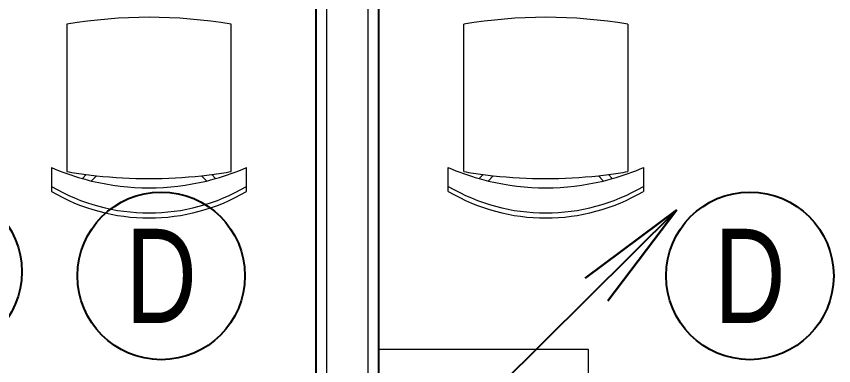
# Model space of a CAD drawing. Header units: millimetres. Extents: x 2377 to 264466, y -28213 to 61616.
# Drawn here: x 29051 to 31003, y 16924 to 17757 of the extents above; entities that cross this region are included whole.
import ezdxf
from ezdxf.enums import TextEntityAlignment as Align

# ---------------------------------------------------------------- set-up
doc = ezdxf.new("R2010")
doc.units = ezdxf.units.MM
doc.linetypes.add('ACAD_ISO04W100', pattern=[30.5, 24, -3, 0.5, -3])
doc.layers.get('0').update_dxf_attribs({"color": 8})
for name, color, linetype, lineweight in [('01_Plná_0_18mm_čierna', 8, 'Continuous', 9), ('Common Edges', 8, 'Continuous', 20), ('Furniture', 8, 'Continuous', 9), ('Walls', 8, 'Continuous', 25), ('ZTI- PRÍVOD STUDENEJ VODY', 5, 'ACAD_ISO04W100', 50)]:
    doc.layers.add(name, color=color, linetype=linetype, lineweight=lineweight)
doc.layers.add('ZT_SMER STUPANIA', color=4, linetype='Continuous')
doc.layers.add('ZTI_T_ZARPR', color=4, linetype='Continuous')
doc.styles.add('HRUBE', font='arial.ttf', dxfattribs={"width": 0.75})

# ---------------------------------------------------------------- blocks, each defined once
blk = doc.blocks.new('CS_Stolicka - Klasická-1790388-2NP _PRAC_')
at = {"layer": 'Furniture'}
for p, q in [((-234.2, 180.7), (-234.2, 123.8)), ((231.7, 123.8), (231.7, 180.7)), ((-160, 150.2), (-151.1, 140.3)), ((-126.9, 143.1), (-138.3, 155.8)), ((135.9, 155.8), (124.5, 143.1)), ((148.7, 140.3), (157.6, 150.2)), ((-197.2, 133.4), (-197.2, -218.1)), ((194.8, -218.1), (194.8, 133.4))]:
    blk.add_line(p, q, dxfattribs=at)
for centre, radius, start, end in [((-1.2, -215.8), 459.8, 59.5587, 120.4413), ((-1.2, -227.8), 459.8, 59.5587, 120.4413), ((-1.2, -414.2), 586.3, 76.4774, 103.5226), ((-1.2, -414.2), 586.3, 105.7144, 113.4154), ((-1.2, -1019.2), 1169.1, 97.3668, 99.6511), ((-1.2, -414.2), 586.3, 103.5226, 105.7144), ((-1.2, -1019.2), 1169.1, 96.1724, 97.3668), ((-1.2, -1019.2), 1169.1, 83.8276, 96.1724), ((-1.2, -1019.2), 1169.1, 82.6332, 83.8276), ((-1.2, -414.2), 586.3, 74.2856, 76.4774), ((-1.2, -1019.2), 1169.1, 80.3489, 82.6332), ((-1.2, -414.2), 586.3, 66.5846, 74.2856), ((-1.2, 933.1), 1167.9, 260.3384, 279.6616)]:
    blk.add_arc(centre, radius, start, end, dxfattribs=at)
blk = doc.blocks.new('CS_Stolicka - Klasická-4868357-2NP _PRAC_')
at = {"layer": 'Furniture'}
for p, q in [((-197.2, -133.4), (-197.2, 218.1)), ((194.8, 218.1), (194.8, -133.4)), ((-234.2, -180.7), (-234.2, -123.8)), ((231.7, -123.8), (231.7, -180.7)), ((-160, -150.2), (-151.1, -140.3)), ((-126.9, -143.1), (-138.3, -155.8)), ((135.9, -155.8), (124.5, -143.1)), ((148.7, -140.3), (157.6, -150.2))]:
    blk.add_line(p, q, dxfattribs=at)
for centre, radius, start, end in [((-1.2, -933.1), 1167.9, 80.3384, 99.6616), ((-1.2, 414.2), 586.3, 246.5846, 254.2856), ((-1.2, 1019.2), 1169.1, 260.3489, 262.6332), ((-1.2, 1019.2), 1169.1, 277.3668, 279.6511), ((-1.2, 414.2), 586.3, 285.7144, 293.4154), ((-1.2, 414.2), 586.3, 254.2856, 256.4774), ((-1.2, 1019.2), 1169.1, 262.6332, 263.8276), ((-1.2, 414.2), 586.3, 256.4774, 283.5226), ((-1.2, 1019.2), 1169.1, 263.8276, 276.1724), ((-1.2, 1019.2), 1169.1, 276.1724, 277.3668), ((-1.2, 414.2), 586.3, 283.5226, 285.7144), ((-1.2, 227.8), 459.8, 239.5587, 300.4413), ((-1.2, 215.8), 459.8, 239.5587, 300.4413)]:
    blk.add_arc(centre, radius, start, end, dxfattribs=at)
blk = doc.blocks.new('2NP podklad')
at = {"layer": '01_Plná_0_18mm_čierna', "color": 252}
for p, q in [((29916.7, 16963.6), (30416.7, 16963.6)), ((29916.7, 16463.6), (29916.7, 16963.6)), ((30416.7, 16963.6), (30416.7, 16463.6))]:
    blk.add_line(p, q, dxfattribs=at)
at = {"layer": 'Common Edges', "color": 252}
for p, q in [((29791.7, 20559.7), (29791.7, 16459.7)), ((29891.7, 16459.7), (29891.7, 20559.7))]:
    blk.add_line(p, q, dxfattribs=at)
at = {"layer": 'Walls', "color": 252}
for p, q in [((29766.7, 20559.7), (29766.7, 16459.7)), ((29916.7, 16459.7), (29916.7, 20559.7))]:
    blk.add_line(p, q, dxfattribs=at)
at = {"layer": 'Furniture', "color": 252, "rotation": 180}
blk.add_blockref('CS_Stolicka - Klasická-1790388-2NP _PRAC_', (29367, 17520.3), dxfattribs=at)
at = {"layer": 'Furniture', "color": 252}
blk.add_blockref('CS_Stolicka - Klasická-4868357-2NP _PRAC_', (30316.7, 17520.3), dxfattribs=at)
blk = doc.blocks.new('asasdasdasd')
at = {"layer": 'ZT_SMER STUPANIA', "color": 30, "linetype": 'Continuous'}
blk.add_line((26682.9, 6885.6), (25903.7, 6099), dxfattribs=at)
at = {"layer": 'ZT_SMER STUPANIA', "color": 30, "linetype": 'Continuous', "lineweight": 30}
for q in [(26066.6, 6317.4), (26120.5, 6264)]:
    blk.add_line((25903.7, 6099), q, dxfattribs=at)

msp = doc.modelspace()

# ---------------------------------------------------------------- block references
at = {"color": 0}
msp.add_blockref('2NP podklad', (0, 0), dxfattribs=at)

# ---------------------------------------------------------------- next in the draw order: linework, layer by layer
at = {"layer": 'ZTI_T_ZARPR', "color": 4, "linetype": 'Continuous'}
for centre in [(28864.5, 17148.1), (29397.3, 17138.1), (30802.8, 17138.1)]:
    msp.add_circle(centre, 200, dxfattribs=at)

# ---------------------------------------------------------------- next in the draw order: block references
at = {"layer": 'ZTI- PRÍVOD STUDENEJ VODY', "xscale": -1, "rotation": 90.0000000000005}
msp.add_blockref('asasdasdasd', (36727.3, 43199.1), dxfattribs=at)

# ---------------------------------------------------------------- next in the draw order: texts
at = {"layer": 'ZTI_T_ZARPR', "color": 4, "linetype": 'Continuous', "style": 'HRUBE', "width": 0.75}
for p in [(29397.3, 17138.1), (30802.8, 17138.1)]:
    msp.add_text('D', height=225, dxfattribs=at).set_placement(p, align=Align.MIDDLE_CENTER)

doc.saveas('drawing.dxf')
